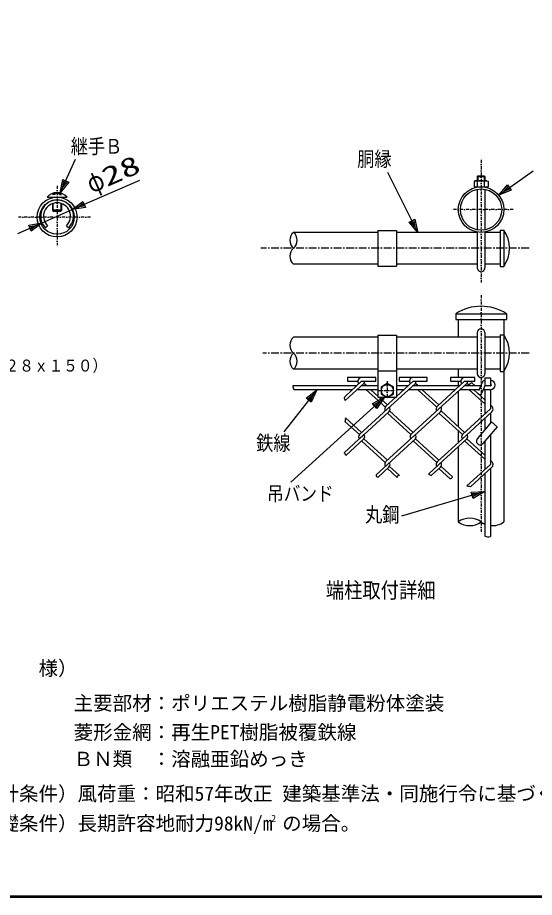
# Model space of a CAD drawing. Units: millimetres, scale not verified. Extents: x -4425 to 4425, y -3150 to 3150.
# Drawn here: x 486 to 2139, y -2925 to -110 of the extents above; entities that cross this region are included whole.
import ezdxf
from ezdxf.enums import TextEntityAlignment as Align

# ---------------------------------------------------------------- set-up
doc = ezdxf.new("R2010")
doc.units = ezdxf.units.MM
doc.header["$LTSCALE"] = 20
doc.linetypes.add('USER1', pattern=[2, 1.25, -0.25, 0.25, -0.25])
doc.linetypes.add('USER3', pattern=[1.01, 0.5, -0.25, 0.01, -0.25])
for name, color, linetype, lineweight in [('0-0_1', 7, 'Continuous', 25), ('0-5_WAKU', 7, 'Continuous', 25), ('0-6_D-TTL-TXT', 7, 'Continuous', 25)]:
    doc.layers.add(name, color=color, linetype=linetype, lineweight=lineweight)
doc.styles.add('ＭＳ ゴシック', font='')
doc.styles.get('ＭＳ ゴシック').set_extended_font_data('MS Gothic')

msp = doc.modelspace()

# ---------------------------------------------------------------- linework, layer by layer
at = {"layer": '0-0_1', "color": 4}
for p, q in [((622.87, -671.06), (671.15, -563.11)), ((1766.57, -797.42), (1670.32, -606.01)), ((1958.61, -617.12), (1958.61, -632.12)), ((1979.01, -617.12), (1979.01, -632.12)), ((2025.2, -678.32), (2135.25, -600.76)), ((660.62, -724.83), (877.41, -629.99)), ((600.52, -685.89), (600.52, -684.75)), ((624.52, -684.75), (624.52, -685.89)), ((564.42, -766.91), (660.62, -724.83)), ((600.52, -729.75), (600.52, -704.45)), ((624.52, -704.45), (624.52, -729.75)), ((1443.29, -1300.76), (1337.96, -1435.76)), ((1659.42, -1324.76), (1359.75, -1596.81)), ((1980.68, -1626.57), (1713.9, -1705.34))]:
    msp.add_line(p, q, dxfattribs=at)
at = {"layer": '0-0_1', "color": 4, "linetype": 'USER3'}
for p, q in [((1968.81, -565.75), (1968.81, -957.53)), ((612.52, -648.62), (612.52, -838.31)), ((2072.01, -724.52), (1871.61, -724.52)), ((719.69, -748.5), (489.34, -748.5)), ((1968.81, -998.34), (1968.81, -1761.93)), ((1668.81, -1273.76), (1668.81, -1333.76)), ((1638.81, -1303.76), (1698.81, -1303.76))]:
    msp.add_line(p, q, dxfattribs=at)
at = {"layer": '0-0_1'}
for p, q in [((1958.61, -617.12), (1956.81, -618.92)), ((1956.81, -618.92), (1956.81, -632.12)), ((1956.81, -618.92), (1980.81, -618.92)), ((1958.61, -617.12), (1979.01, -617.12)), ((1979.01, -617.12), (1980.81, -618.92)), ((1980.81, -618.92), (1980.81, -632.12)), ((1950.06, -632.12), (1946.31, -633.86)), ((1946.31, -633.86), (1946.31, -651.62)), ((1957.56, -651.62), (1957.56, -633.86)), ((1980.05, -651.62), (1980.05, -633.86)), ((1946.31, -651.62), (1991.31, -651.62)), ((1956.81, -651.62), (1956.81, -652.62)), ((1956.81, -659.62), (1956.81, -789.42)), ((1980.81, -651.62), (1980.81, -652.62)), ((1980.81, -659.62), (1980.81, -789.42)), ((580.64, -684.75), (644.39, -684.75)), ((597.52, -684.75), (597.52, -686.54)), ((604.12, -676.5), (598.27, -676.5)), ((620.92, -676.5), (626.77, -676.5)), ((627.52, -686.54), (627.52, -684.75)), ((597.52, -705.44), (597.52, -726.75)), ((600.52, -729.75), (624.52, -729.75)), ((575.39, -782.99), (582.02, -776.37)), ((643.01, -776.37), (649.64, -783)), ((1638.81, -797.42), (1368.81, -797.42)), ((1638.81, -791.42), (1638.81, -905.42)), ((1638.81, -791.42), (1698.81, -791.42)), ((1698.81, -791.42), (1698.81, -905.42)), ((1956.81, -797.42), (1698.81, -797.42)), ((1956.81, -796.43), (1956.81, -911.42)), ((1980.81, -796.43), (1980.81, -911.42)), ((2029.71, -797.42), (1980.81, -797.42)), ((2029.71, -789.92), (2029.71, -906.92)), ((2029.71, -789.92), (2041.71, -789.92)), ((2041.71, -789.92), (2041.71, -906.92)), ((1638.81, -899.42), (1368.81, -899.42)), ((1956.81, -899.42), (1698.81, -899.42)), ((2029.71, -899.42), (1980.81, -899.42)), ((1638.81, -905.42), (1698.81, -905.42)), ((2029.71, -906.92), (2041.71, -906.92)), ((1887.81, -1057.76), (2049.81, -1057.76)), ((1887.81, -1057.76), (1887.81, -1075.76)), ((2049.81, -1057.76), (2049.81, -1075.76)), ((1887.81, -1075.76), (2049.81, -1075.76)), ((1895.91, -1075.76), (1895.91, -1132.76)), ((2041.71, -1075.76), (2041.71, -1125.26)), ((1956.81, -1117.76), (1956.81, -1249.76)), ((1980.81, -1117.76), (1980.81, -1249.76)), ((2029.71, -1125.26), (2029.71, -1242.26)), ((2029.71, -1125.26), (2041.71, -1125.26)), ((2041.71, -1125.26), (2041.71, -1242.26)), ((1638.81, -1132.76), (1368.81, -1132.76)), ((1638.81, -1126.76), (1638.81, -1324.76)), ((1638.81, -1126.76), (1698.81, -1126.76)), ((1698.81, -1126.76), (1698.81, -1324.76)), ((1956.81, -1132.76), (1698.81, -1132.76)), ((2029.71, -1132.76), (1980.81, -1132.76)), ((1638.81, -1234.76), (1368.81, -1234.76)), ((1956.81, -1234.76), (1698.81, -1234.76)), ((1895.91, -1234.76), (1895.91, -1261.87)), ((2029.71, -1234.76), (1980.81, -1234.76)), ((1638.81, -1240.76), (1698.81, -1240.76)), ((1980.68, -1262.96), (1980.68, -1288.76)), ((1980.68, -1262.96), (1998.68, -1262.96)), ((1998.68, -1262.96), (1998.68, -1288.76)), ((2029.71, -1242.26), (2041.71, -1242.26)), ((2041.71, -1242.26), (2041.71, -1723.76)), ((1570.51, -1288.76), (1366.59, -1288.76)), ((1534.78, -1321.5), (1586.76, -1273.87)), ((1535.1, -1334.39), (1593.95, -1280.47)), ((1638.81, -1288.76), (1584.9, -1288.76)), ((1588.61, -1288.76), (1586.76, -1287.06)), ((1603, -1288.76), (1593.95, -1280.46)), ((1698.81, -1322.18), (1751.53, -1273.87)), ((1735.28, -1288.76), (1698.81, -1288.76)), ((1900.06, -1288.76), (1749.67, -1288.76)), ((1751.53, -1273.87), (1796.53, -1273.87)), ((1753.38, -1288.76), (1751.53, -1287.06)), ((1767.77, -1288.76), (1758.72, -1280.46)), ((1829.3, -1353.59), (1916.3, -1273.87)), ((1833.91, -1362.55), (1923.49, -1280.46)), ((1895.91, -1273.87), (1895.91, -1288.76)), ((1967.56, -1288.76), (1914.44, -1288.76)), ((1924.7, -1288.76), (1914.44, -1288.76)), ((1918.15, -1288.76), (1916.3, -1287.06)), ((1932.54, -1288.76), (1923.49, -1280.47)), ((1950.3, -1288.76), (1939.78, -1279.11)), ((1973.17, -1276.11), (1960.82, -1303.95)), ((1980.68, -1288.76), (1970.16, -1312.49)), ((1998.68, -1288.76), (1980.68, -1288.76)), ((1557.42, -1300.76), (1369.56, -1300.76)), ((1638.81, -1300.76), (1571.81, -1300.76)), ((1638.81, -1334.75), (1601.71, -1300.76)), ((1638.81, -1321.57), (1616.09, -1300.76)), ((1722.19, -1300.76), (1698.81, -1300.76)), ((1886.96, -1300.76), (1736.58, -1300.76)), ((1827.09, -1356.3), (1766.48, -1300.76)), ((1833.91, -1349.37), (1780.87, -1300.76)), ((1895.91, -1305.74), (1895.91, -1419.36)), ((1937.8, -1300.76), (1901.35, -1300.76)), ((1980.68, -1346.06), (1931.25, -1300.76)), ((1962.23, -1300.76), (1937.79, -1300.76)), ((1980.68, -1332.87), (1945.64, -1300.76)), ((1998.68, -1300.76), (1975.36, -1300.76)), ((1980.68, -1300.76), (1980.68, -1379.04)), ((1998.68, -1300.76), (1998.68, -1362.55)), ((1662.32, -1356.3), (1637.66, -1333.7)), ((1638.81, -1324.76), (1698.81, -1324.76)), ((1669.14, -1349.37), (1642.28, -1324.76)), ((1664.53, -1353.59), (1696, -1324.76)), ((2004.05, -1354.29), (1998.68, -1349.37)), ((1669.14, -1362.55), (1579.56, -1444.63)), ((1673.75, -1371.51), (1579.59, -1457.79)), ((1669.14, -1375.73), (1744.33, -1444.63)), ((1675.96, -1368.8), (1751.53, -1438.04)), ((1833.91, -1362.55), (1744.33, -1444.63)), ((1838.52, -1371.51), (1744.36, -1457.79)), ((1833.91, -1375.73), (1909.1, -1444.63)), ((1840.73, -1368.8), (1916.3, -1438.04)), ((1998.68, -1362.55), (1909.1, -1444.63)), ((2003.3, -1371.51), (1909.13, -1457.79)), ((1998.68, -1375.73), (1998.68, -1407.35)), ((1534.58, -1403.42), (1579.56, -1444.63)), ((1535.56, -1391.13), (1586.76, -1438.04)), ((2002, -1403.39), (1956.57, -1457.54)), ((1980.68, -1392.23), (1980.68, -1428.8)), ((2002, -1403.39), (2020.05, -1419.22)), ((1895.91, -1432.54), (1895.91, -1469.91)), ((2020.05, -1419.22), (1974.96, -1472.96)), ((1530.94, -1502.37), (1593.92, -1444.66)), ((1535.79, -1511.11), (1593.95, -1457.82)), ((1669.14, -1526.72), (1593.95, -1457.82)), ((1664.53, -1530.94), (1758.69, -1444.66)), ((1669.14, -1539.9), (1758.72, -1457.82)), ((1833.91, -1526.72), (1758.72, -1457.82)), ((1829.3, -1530.94), (1909.13, -1457.79)), ((1833.91, -1539.9), (1923.49, -1457.82)), ((1980.68, -1510.22), (1923.49, -1457.82)), ((1998.68, -1444.69), (1998.68, -1539.9)), ((1662.32, -1533.65), (1586.76, -1464.41)), ((1827.09, -1533.65), (1751.53, -1464.41)), ((1895.91, -1483.1), (1895.91, -1723.76)), ((1980.68, -1523.41), (1916.3, -1464.41)), ((1980.68, -1466.14), (1980.68, -1556.4)), ((1669.14, -1539.9), (1633.27, -1572.77)), ((1675.96, -1546.15), (1707.66, -1575.2)), ((1833.91, -1539.9), (1800.15, -1570.84)), ((1840.73, -1546.15), (1877.74, -1580.07)), ((1998.68, -1539.9), (1923.64, -1608.67)), ((2003.52, -1531.15), (1998.68, -1526.72)), ((1673.75, -1548.86), (1639.24, -1580.49)), ((1669.14, -1553.09), (1699.95, -1581.31)), ((1838.52, -1548.86), (1809.36, -1575.59)), ((1833.91, -1553.09), (1869.93, -1586.09)), ((2003.3, -1548.86), (1934.47, -1611.92)), ((1980.68, -1569.58), (1980.68, -1769.7)), ((1998.68, -1553.09), (1998.68, -1770.68))]:
    msp.add_line(p, q, dxfattribs=at)
at = {"layer": '0-0_1', "color": 4, "linetype": 'USER1'}
for p, q in [((2122.34, -848.42), (1264.34, -848.42)), ((2122.34, -1183.76), (1270.34, -1183.76))]:
    msp.add_line(p, q, dxfattribs=at)
at = {"layer": '0-0_1', "color": 4}
for points in [[(649.6, -637.01), (622.87, -671.06), (630.43, -628.44)], [(2065.58, -662.71), (2025.2, -678.32), (2053.48, -645.55)], [(703.3, -717.62), (660.62, -724.83), (694.89, -698.38)], [(1757.08, -755.18), (1766.57, -797.42), (1738.32, -764.62)], [(1409.18, -1327.41), (1443.29, -1300.76), (1425.74, -1340.33)], [(1621.26, -1345.21), (1659.42, -1324.76), (1635.38, -1360.76)], [(1937.43, -1628.39), (1980.68, -1626.57), (1943.38, -1648.53)]]:
    msp.add_lwpolyline(points, close=True, dxfattribs=at)
for points in [[(644.81, -634.87), (631.45, -651.89), (635.23, -630.58)], [(2062.55, -658.42), (2042.36, -666.23), (2056.5, -649.84)], [(701.2, -712.81), (679.86, -716.41), (696.99, -703.19)], [(1752.39, -757.54), (1757.14, -778.66), (1743.01, -762.26)], [(487.46, -800.58), (564.42, -766.91), (530.15, -793.37), (521.73, -774.13), (564.42, -766.91)], [(523.84, -778.94), (545.18, -775.33), (528.04, -788.56)], [(1413.32, -1330.64), (1430.38, -1317.31), (1421.6, -1337.1)], [(1624.79, -1349.1), (1643.87, -1338.87), (1631.85, -1356.87)], [(1938.92, -1633.43), (1960.54, -1632.52), (1941.89, -1643.5)]]:
    msp.add_lwpolyline(points, dxfattribs=at)
at = {"layer": '0-0_1'}
for points in [[(1950.06, -632.12), (1987.56, -632.12), (1991.31, -633.86), (1991.31, -651.62)], [(627.52, -726.75), (597.52, -726.75), (600.52, -729.75)], [(624.52, -729.75), (627.52, -726.75), (627.52, -705.44)], [(1586.76, -1273.87), (1631.76, -1273.87), (1631.76, -1261.87), (1541.76, -1261.87), (1541.76, -1273.87), (1574.76, -1273.87)], [(1796.53, -1273.87), (1796.53, -1261.87), (1706.53, -1261.87), (1706.53, -1273.87), (1739.53, -1273.87)], [(1916.3, -1273.87), (1949.3, -1273.87), (1949.3, -1261.87), (1871.3, -1261.87), (1871.3, -1273.87), (1904.3, -1273.87)], [(1669.14, -1362.55), (1690.74, -1342.76), (1758.72, -1280.47)]]:
    msp.add_lwpolyline(points, dxfattribs=at)
msp.add_lwpolyline([(1668.81, -1281.24), (1649.31, -1292.5), (1649.31, -1315.01), (1668.81, -1326.27), (1688.31, -1315.01), (1688.31, -1292.5)], close=True, dxfattribs=at)
for centre, radius in [((1968.81, -724.52), 72.9), ((1968.81, -724.52), 66), ((612.52, -748.5), 63.75), ((612.52, -748.5), 55.12), ((1668.81, -1303.76), 19.5)]:
    msp.add_circle(centre, radius, dxfattribs=at)
for centre, radius, start, end in [((1950.06, -649.26), 17.14, 64.02038, 90), ((1968.81, -669.48), 37.35, 72.4866, 107.51478), ((1987.56, -649.26), 17.14, 90, 115.97954), ((612.52, -711.11), 41.37, 39.59774, 140.40219), ((622.59, -706.41), 38.55, 116.31644, 129.10608), ((624.43, -709.23), 38.55, 108.00024, 121.90467), ((600.6, -709.23), 38.55, 58.09526, 71.99968), ((602.45, -706.41), 38.55, 50.89385, 63.68348), ((612.52, -745.87), 52.5, 314.99966, 224.99988), ((612.52, -745.87), 43.12, 315.00003, 225.00024), ((1955.64, -848.42), 104.06, 325.79449, 34.20584), ((1968.81, -911.42), 12, 179.99992, 0), ((1968.81, -1182.44), 148.69, 56.99119, 123.00874), ((1968.81, -1117.76), 12, 0, 179.99992), ((1955.64, -1183.76), 104.06, 325.79449, 34.20584), ((1586.76, -1273.87), 12, 90, 222.50017), ((1751.53, -1273.87), 12, 90, 222.50017), ((1916.3, -1273.87), 12, 90, 222.50017), ((1968.81, -1249.76), 12, 179.99992, 0), ((1586.76, -1273.87), 9.72, 317.50034, 0.00134), ((1751.53, -1273.87), 9.72, 317.50034, 0.00134), ((1916.3, -1273.87), 9.72, 317.50034, 0.00134), ((1981.39, -1279.76), 9, 94.52752, 156.07887), ((1998.68, -1285.76), 15, 270, 90), ((1998.68, -1285.76), 3, 270, 90), ((1964.67, -1310.06), 6, 207.26498, 336.07901), ((1672.74, -1362.55), 12.15, 132.50044, 210.96289), ((1665.55, -1362.55), 12.15, 312.50052, 30.96283), ((1837.51, -1362.55), 12.15, 132.50044, 210.96289), ((1830.32, -1362.55), 12.15, 312.50052, 30.96283), ((1995.09, -1362.55), 12.15, 312.50125, 41.72022), ((1586.76, -1451.23), 9.72, 137.49927, 222.50073), ((1586.76, -1451.23), 9.72, 317.50034, 42.50064), ((1751.53, -1451.23), 9.72, 137.49927, 222.50073), ((1751.53, -1451.23), 9.72, 317.50034, 42.50064), ((1916.3, -1451.23), 9.72, 137.49927, 222.50073), ((1916.3, -1451.23), 9.72, 317.50034, 42.50064), ((1965.76, -1465.25), 12, 139.99904, 320.00134), ((1672.74, -1539.9), 12.15, 132.50044, 210.96289), ((1665.55, -1539.9), 12.15, 312.50052, 30.96283), ((1837.51, -1539.9), 12.15, 132.50044, 210.96289), ((1830.32, -1539.9), 12.15, 312.50052, 30.96283), ((1995.09, -1539.9), 12.15, 312.50125, 43.52454)]:
    msp.add_arc(centre, radius, start, end, dxfattribs=at)
at = {"layer": '0-0_1', "color": 4}
for centre, radius, start, end in [((1389.9, -822.92), 33.09, 129.59811, 230.40164), ((1347.71, -822.92), 33.09, 309.59845, 50.40183), ((1389.9, -873.92), 33.09, 129.59836, 230.40189), ((1389.9, -1158.26), 33.09, 129.59811, 230.40164), ((1389.9, -1209.26), 33.09, 129.59836, 230.40189), ((1347.71, -1209.26), 33.09, 309.59845, 50.40155), ((1383.78, -1288.72), 17.51, 180.13562, 223.44575), ((1943.38, -1296.21), 17.47, 101.88753, 144.47858), ((1538.17, -1327.86), 7.21, 118.06473, 244.84522), ((1503.67, -1394.78), 32.09, 344.38525, 6.53152), ((1511.89, -1518.63), 25.05, 17.46593, 40.48177), ((1639.34, -1574.24), 6.25, 166.37213, 269.05505), ((1705.6, -1580.52), 5.71, 68.83014, 188.02585), ((1824.36, -1535.14), 43.14, 235.85553, 249.65012), ((1864.58, -1571.07), 15.95, 289.60766, 325.64575), ((1911.02, -1678.95), 71.02, 70.71227, 80.06109), ((1932.36, -1773.12), 61.36, 53.55557, 126.44482), ((1932.36, -1674.4), 61.36, 233.55557, 306.44443), ((2005.26, -1674.4), 61.36, 233.55563, 246.3927), ((2005.26, -1674.4), 61.36, 263.85135, 306.44482), ((1991.79, -1731.4), 39.88, 253.82394, 279.94732)]:
    msp.add_arc(centre, radius, start, end, dxfattribs=at)
at = {"layer": '0-5_WAKU'}
msp.add_lwpolyline([(-4049.89, 2924.86), (4200.11, 2924.86), (4200.11, -2925.14), (-4049.89, -2925.14)], close=True, dxfattribs=at)
for points in [[(4198.11, 2922.86), (4198.11, -2923.14), (-4047.89, -2923.14)], [(4196.11, 2920.86), (4196.11, -2921.14), (-4045.89, -2921.14)]]:
    msp.add_lwpolyline(points, dxfattribs=at)

# ---------------------------------------------------------------- texts
at = {"layer": '0-0_1', "color": 4, "style": 'ＭＳ ゴシック'}
for s, height, width, p in [('継手Ｂ', 47.36, 0.85, (656.32, -560.03)), ('胴縁', 47.36, 0.85, (1572.66, -600.62)), ('（寸法記号２８ｘ１５０）', 38.2, 0.9, (210.08, -1254.24)), ('鉄線', 47.36, 0.85, (1249.38, -1509.14)), ('吊バンド', 45.89, 0.85, (1284.31, -1669.91)), ('丸鋼', 47.36, 0.85, (1597.9, -1738.46)), ('端柱取付詳細', 50.44, 0.85, (1472.29, -1982.69))]:
    msp.add_text(s, height=height, dxfattribs=dict(at, width=width)).set_placement(p, align=Align.BOTTOM_LEFT)
for s, height, width, p in [('28', 60.61, 1.5, (779.01, -669.38)), ('φ', 63.14, 0.8, (731.11, -690.87))]:
    msp.add_text(s, height=height, rotation=23.628, dxfattribs=dict(at, width=width)).set_placement(p, align=Align.BOTTOM_LEFT)
at = {"layer": '0-6_D-TTL-TXT', "style": 'ＭＳ ゴシック'}
for s, height, p in [('（仕\u3000\u3000様）', 45.75, (303.57, -2228.54)), ('主要部材：ポリエステル樹脂静電粉体塗装', 45.75, (665.54, -2340.35)), ('菱形金網：再生PET樹脂被覆鉄線', 45.75, (665.54, -2433.13)), ('ＢＮ類\u3000：溶融亜鉛めっき', 45.75, (665.54, -2518.77)), ('（設計条件）風荷重：昭和57年改正 建築基準法・同施行令に基づく風圧力に準拠。', 45.75, (303.57, -2629.75)), ('（基礎条件）長期許容地耐力98kN/m の場合。', 45.75, (303.57, -2724.82)), ('2', 22.87, (1297.43, -2690.77))]:
    msp.add_text(s, height=height, dxfattribs=at).set_placement(p, align=Align.BOTTOM_LEFT)

doc.saveas('drawing.dxf')
